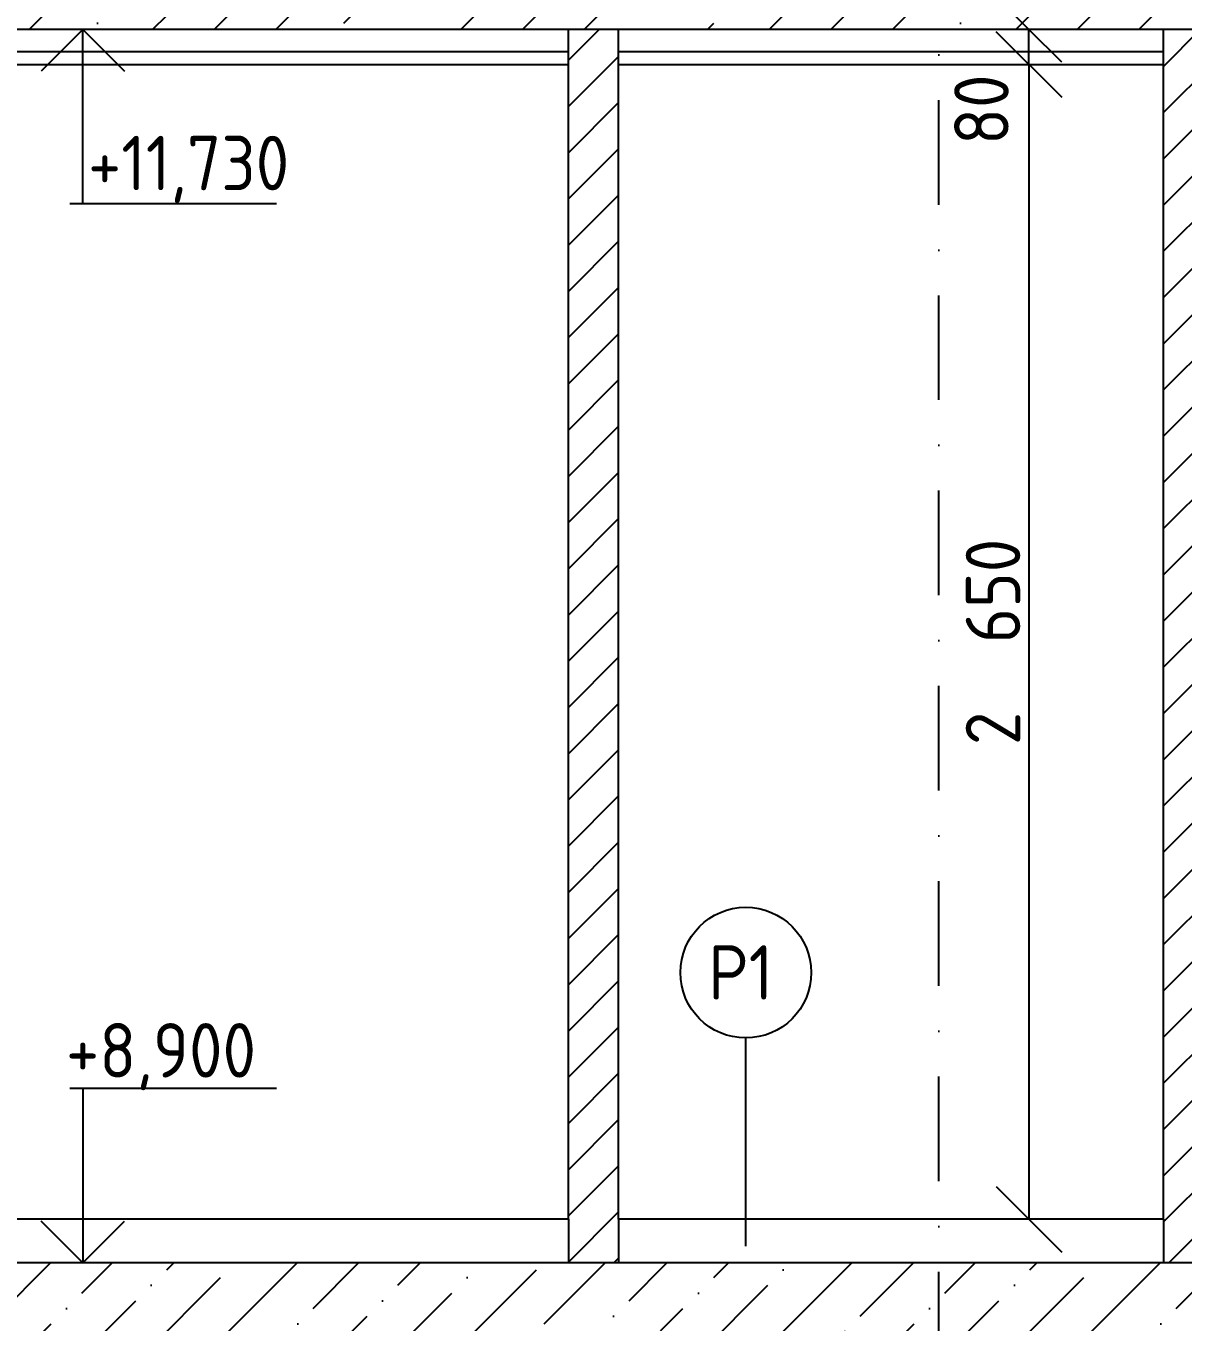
# Model space of a CAD drawing. Extents: x 3792242 to 5145247, y -1546315 to -1031918.
# Drawn here: x 3938509 to 3941164, y -1526880 to -1523905 of the extents above; entities that cross this region are included whole.
import ezdxf

# ---------------------------------------------------------------- set-up
doc = ezdxf.new("R2010")
doc.units = 0
doc.header["$MEASUREMENT"] = 0
doc.linetypes.add('BODKOCIARKOVANA_3', pattern=[5.6, 3, -1.3, 0, -1.3])
doc.layers.get('0').update_dxf_attribs({"linetype": 'CONTINUOUS'})
doc.layers.get('Defpoints').update_dxf_attribs({"color": 61, "linetype": 'CONTINUOUS'})
for name, color, linetype in [('KÓTY', 4, 'CONTINUOUS'), ('MÚRY', 1, 'CONTINUOUS'), ('OKNÁ', 143, 'CONTINUOUS'), ('osi', 253, 'CONTINUOUS'), ('TENKÁ', 7, 'CONTINUOUS'), ('ŠRAFY', 82, 'CONTINUOUS'), ('šrafy-múry', 8, 'CONTINUOUS')]:
    doc.layers.add(name, color=color, linetype=linetype)
doc.styles.add('STYLE1', font='isocp.shx')
doc.dimstyles.new('STANDARD-50', dxfattribs={"dimtxt": 125, "dimasz": 150, "dimexe": 10, "dimexo": 200, "dimgap": 20, "dimtad": 1, "dimdsep": 46, "dimlunit": 6, "dimtxsty": 'STYLE1', "dimblk1": 'OBLIQUE', "dimblk2": 'OBLIQUE', "dimsah": 1, "dimcen": 2.5, "dimse1": 1, "dimse2": 1, "dimadec": 0, "dimazin": 0, "dimtfac": 1, "dimtmove": 1, "dimatfit": 3, "dimldrblk": 'OBLIQUE', "dimfxl": 1, "dimtolj": 1, "dimtzin": 0, "dimarcsym": 0})
pattern_1 = [(45, (584337.5, 6000), (-53.0330086, 53.0330086), [])]

# ---------------------------------------------------------------- blocks, each defined once
blk = doc.blocks.new('_OBLIQUE')
at = {"color": 0, "linetype": 'ByBlock'}
blk.add_line((-0.5, -0.5), (0.5, 0.5), dxfattribs=at)
blk = doc.blocks.new('*D32155')
at = {"layer": 'Defpoints', "color": 0}
for p in [(3940471, -1523993.8), (3940471, -1526643.8), (3940810.5, -1526643.8)]:
    blk.add_point(p, dxfattribs=at)
at = {"layer": 'KÓTY', "color": 0, "lineweight": -2, "ltscale": 0.25}
blk.add_line((3940810.5, -1523993.8), (3940810.5, -1526643.8), dxfattribs=at)
at = {"layer": 'KÓTY', "color": 0, "linetype": 'ByBlock', "lineweight": -2, "xscale": 150, "yscale": 150, "zscale": 150}
for p, rotation in [((3940810.5, -1523993.8), 90), ((3940810.5, -1526643.8), 270)]:
    blk.add_blockref('_OBLIQUE', p, dxfattribs=dict(at, rotation=rotation))
at = {"layer": 'KÓTY', "color": 0, "insert": (3940728, -1525318.8), "char_height": 125, "attachment_point": 5, "rotation": 90, "style": 'STYLE1'}
blk.add_mtext('\\A1;2ﾠ650', dxfattribs=at)
blk = doc.blocks.new('*D32156')
at = {"layer": 'Defpoints', "color": 0}
for p in [(3940810.5, -1523913.8), (3940810.5, -1523913.8), (3940810.5, -1523993.8)]:
    blk.add_point(p, dxfattribs=at)
at = {"layer": 'KÓTY', "color": 0, "lineweight": -2, "ltscale": 0.25}
blk.add_line((3940810.5, -1523993.8), (3940810.5, -1523913.8), dxfattribs=at)
at = {"layer": 'KÓTY', "color": 0, "linetype": 'ByBlock', "lineweight": -2, "xscale": 150, "yscale": 150, "zscale": 150}
for p, rotation in [((3940810.5, -1523913.8), 90), ((3940810.5, -1523993.8), 270)]:
    blk.add_blockref('_OBLIQUE', p, dxfattribs=dict(at, rotation=rotation))
at = {"layer": 'KÓTY', "color": 0, "insert": (3940701.5, -1524097.5), "char_height": 125, "attachment_point": 5, "rotation": 90, "style": 'STYLE1'}
blk.add_mtext('\\A1;80', dxfattribs=at)

msp = doc.modelspace()

# ---------------------------------------------------------------- hatches: boundary and pattern name
at = {"layer": 'ŠRAFY', "ltscale": 0.25}
h = msp.add_hatch(dxfattribs=at)
h.set_pattern_fill('ANSI31', color=256, scale=600, style=0)
h.set_pattern_definition(pattern_1)
h.paths.add_polyline_path([(3939869, -1526743.77), (3939869, -1526643.77), (3939869, -1523913.77), (3939754, -1523913.77), (3939754, -1526643.77), (3939754, -1526743.77)])
h = msp.add_hatch(dxfattribs=at)
h.set_pattern_fill('ANSI31', color=256, scale=600, style=0)
h.set_pattern_definition(pattern_1)
h.paths.add_polyline_path([(3941234, -1526743.77), (3941234, -1526643.77), (3941234, -1523913.77), (3941119, -1523913.77), (3941119, -1526643.77), (3941119, -1526743.77)])
at = {"layer": 'šrafy-múry'}
h = msp.add_hatch(dxfattribs=at)
h.set_pattern_fill('ANSI36', color=253, scale=800, angle=360)
h.set_pattern_definition([(45, (0, 6050), (53.0330086, 194.4543648), [250, -50, 0, -50])])
h.paths.add_polyline_path([(3947979, -1523243.77), (3947809, -1523243.77), (3947729, -1523243.77), (3947729, -1523693.77), (3947529, -1523693.77), (3936139, -1523693.77), (3935939, -1523693.77), (3935939, -1522743.77), (3935779, -1522743.77), (3935779, -1524163.77), (3936119, -1524163.77), (3936119, -1523913.77), (3940294, -1523913.77), (3940409, -1523913.77), (3941609, -1523913.77), (3941724, -1523913.77), (3947409, -1523913.77), (3947729, -1523913.77), (3947979, -1523913.77), (3947979, -1523693.77)])
h = msp.add_hatch(dxfattribs=at)
h.set_pattern_fill('ANSI36', color=253, scale=800, angle=360)
h.set_pattern_definition([(45, (0, 6000), (53.0330086, 194.4543648), [250, -50, 0, -50])])
h.paths.add_polyline_path([(3936119, -1527213.77), (3936119, -1526963.77), (3939284, -1526963.77), (3939399, -1526963.77), (3941114, -1526963.77), (3941279, -1526963.77), (3943789, -1526963.77), (3943904, -1526963.77), (3947839, -1526963.77), (3947899, -1526963.77), (3947899, -1526743.77), (3935779, -1526743.77), (3935779, -1527213.77)])

# ---------------------------------------------------------------- linework, layer by layer
at = {"layer": 'MÚRY'}
for p, q in [((3939754, -1523913.77), (3936119, -1523913.77)), ((3939754, -1526643.77), (3939754, -1523913.77)), ((3941119, -1523913.77), (3939869, -1523913.77)), ((3939869, -1526643.77), (3939869, -1523913.77)), ((3941119, -1526643.77), (3941119, -1523913.77)), ((3939754, -1526643.77), (3936119, -1526643.77)), ((3941119, -1526643.77), (3939869, -1526643.77))]:
    msp.add_line(p, q, dxfattribs=at)
at = {"layer": 'OKNÁ', "ltscale": 0.25}
msp.add_line((3940160.896, -1526705.338), (3940160.896, -1526227.662), dxfattribs=at)
msp.add_circle((3940160.896, -1526077.662), 150, dxfattribs=at)
at = {"layer": 'osi', "linetype": 'BODKOCIARKOVANA_3', "ltscale": 80}
msp.add_line((3940604, -1542239.5), (3940604, -1519829.5), dxfattribs=at)
at = {"layer": 'TENKÁ', "linetype": 'ByBlock', "ltscale": 0.25}
for p, q in [((3938639.959, -1523913.77), (3938544.5, -1524009.23)), ((3938639.959, -1523913.77), (3938735.419, -1524009.23)), ((3938639.959, -1524313.77), (3938639.959, -1523913.77)), ((3939084.264, -1524313.77), (3938610.366, -1524313.77)), ((3939084.264, -1526343.77), (3938610.366, -1526343.77)), ((3938639.959, -1526343.77), (3938639.959, -1526743.77)), ((3938639.959, -1526743.77), (3938544.5, -1526648.311)), ((3938639.959, -1526743.77), (3938735.419, -1526648.311))]:
    msp.add_line(p, q, dxfattribs=at)
at = {"layer": 'TENKÁ'}
for p, q in [((3939869, -1523913.77), (3939754, -1523913.77)), ((3941234, -1523913.77), (3941119, -1523913.77)), ((3936119, -1523963.77), (3939754, -1523963.77)), ((3939869, -1523963.77), (3941119, -1523963.77)), ((3936119, -1523993.77), (3939754, -1523993.77)), ((3939869, -1523993.77), (3941119, -1523993.77)), ((3939754, -1526643.77), (3939754, -1526743.77)), ((3939869, -1526643.77), (3939869, -1526743.77)), ((3941119, -1526643.77), (3941119, -1526743.77)), ((3949339, -1526743.77), (3935739, -1526743.77))]:
    msp.add_line(p, q, dxfattribs=at)

# ---------------------------------------------------------------- texts
at = {"layer": 'TENKÁ', "ltscale": 0.25, "style": 'STYLE1'}
for s, p in [('+11,730', (3938651.802, -1524282.444)), ('P1', (3940075.091, -1526139.84)), ('+8,900', (3938601.302, -1526318.444))]:
    msp.add_text(s, height=125, dxfattribs=at).set_placement(p)

# ---------------------------------------------------------------- dimensions: what is measured, and where the dimension line sits
at = {"layer": 'KÓTY', "ltscale": 0.25}
dim = msp.add_linear_dim(base=(3940810.5, -1523913.77), p1=(3940810.5, -1523993.77), p2=(3940810.5, -1523913.77), angle=90, dimstyle='STANDARD-50', override={"dimtxsty": 'STYLE1', "dimldrblk": 'OBLIQUE'}, dxfattribs=at)
dim.commit()
dim.dimension.update_dxf_attribs({"geometry": '*D32156', "text_midpoint": (3940784, -1524097.5), "dimtype": 160})
dim = msp.add_linear_dim(base=(3940810.5, -1526643.77), p1=(3940471, -1523993.77), p2=(3940471, -1526643.77), angle=90, dimstyle='STANDARD-50', override={"dimtxsty": 'STYLE1', "dimldrblk": 'OBLIQUE'}, dxfattribs=at)
dim.commit()
dim.dimension.update_dxf_attribs({"geometry": '*D32155', "text_midpoint": (3940727.957, -1525318.77)})

doc.saveas('drawing.dxf')
